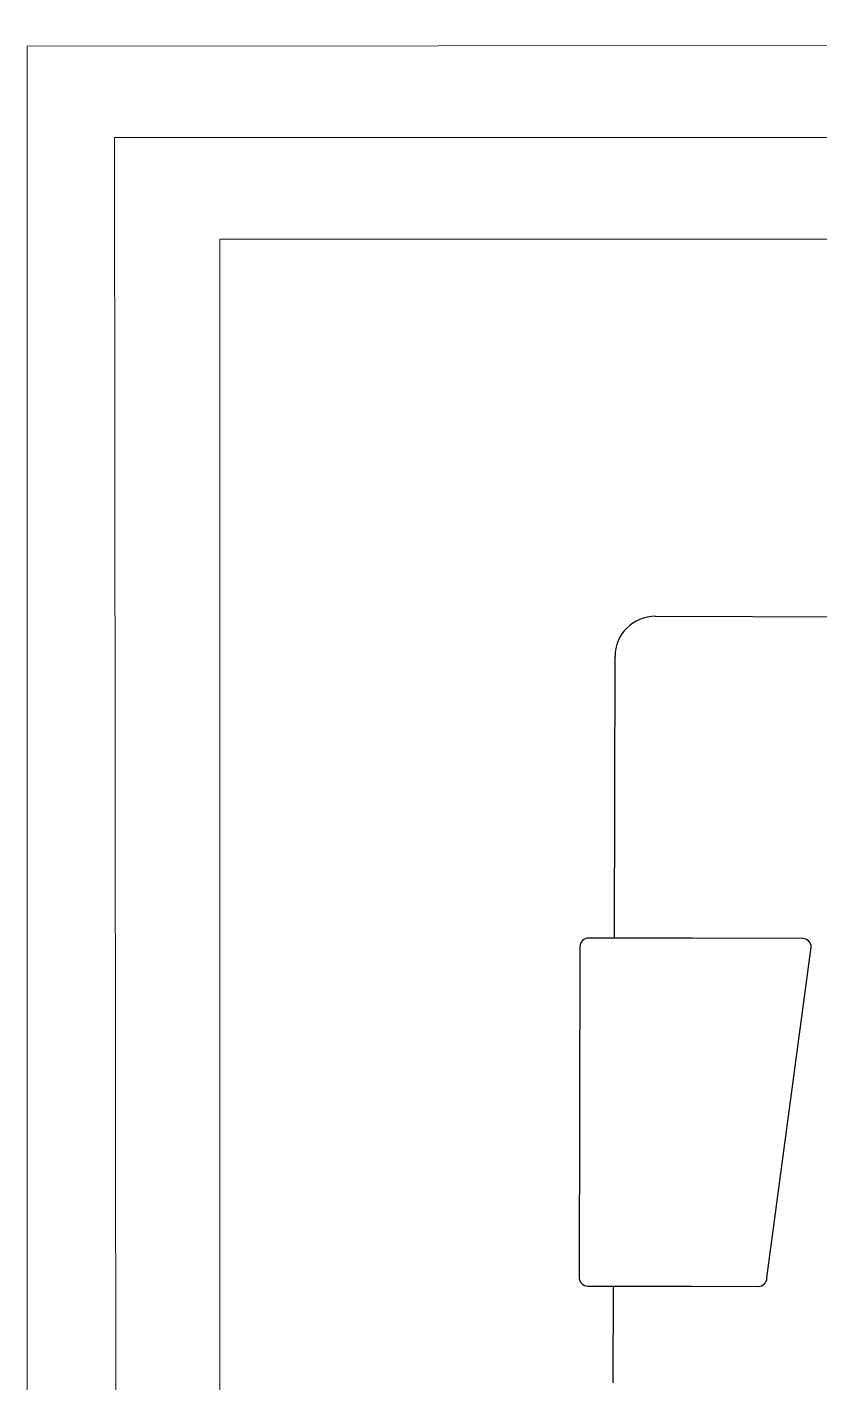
# Paper-space layout 'office1 floor1' of a CAD drawing. Header units: inches. Extents: x 0.3 to 10.8, y 1.4 to 4.2.
# Drawn here: x 0.2796 to 0.4427, y 3.9075 to 4.1865 of the extents above; entities that cross this region are included whole.
import ezdxf

# ---------------------------------------------------------------- set-up
doc = ezdxf.new("R2010")
doc.units = ezdxf.units.IN
doc.header["$MEASUREMENT"] = 0
doc.layers.get('0').update_dxf_attribs({"lineweight": 0})
doc.layers.add('WALL 1 100', color=250, linetype='Continuous', lineweight=9)
doc.layers.add('провода', color=1, linetype='Continuous', lineweight=5)

psp = doc.layouts.new('office1 floor1')

# ---------------------------------------------------------------- linework, layer by layer
at = {"color": 7, "linetype": 'ByBlock', "lineweight": -2}
for p, q in [((0.4088732915242001, 4.065248641210724), (0.5288596641705497, 4.064958067025136)), ((0.4004106839140888, 3.999043615309894), (0.4005509573472092, 4.056966518488041)), ((0.3933293554714015, 3.997270793399602), (0.3931646332699875, 3.929252296155777)), ((0.4164796221648096, 3.999004700735325), (0.395123650719974, 3.999056419058614)), ((0.4391385946650889, 3.99894982689978), (0.4164796221648096, 3.999004700735325)), ((0.4318096958537679, 3.929158708381272), (0.4409242203241008, 3.997155531651229)), ((0.3949502589290139, 3.927458000907212), (0.4163062303738573, 3.92740628258393)), ((0.4001890542584737, 3.90752640639096), (0.4002372921231365, 3.927445197158492)), ((0.4163062303738573, 3.92740628258393), (0.4300154006052105, 3.927373082722253))]:
    psp.add_line(p, q, dxfattribs=at)
for centre, radius, start, end in [((0.408853185797047, 4.05694641276088), 0.008302252795088467, 89.86124556017931, 179.8612455601792), ((0.3951193159251823, 3.997266458604825), 0.001789965702621787, 89.86124556017931, 179.8612455601792), ((0.4391342598703201, 3.997159866445999), 0.001789965702620277, 359.8612455601793, 89.86124556017931), ((0.3949545937237908, 3.929247961360999), 0.001789965702623297, 179.8612455601792, 269.8612455601793), ((0.4300217127645989, 3.929161056210893), 0.001787984630653773, 269.7977270957758, 359.9247640246093)]:
    psp.add_arc(centre, radius, start, end, dxfattribs=at)
at = {"layer": 'WALL 1 100', "color": 0}
for p, q in [((0.2795786636491041, 4.182541226170665), (5.524041727089338, 4.186465958610258)), ((0.2795786636491041, 4.182541226170665), (0.2795786636491041, 1.987228297358581)), ((0.3192529936878856, 4.142866896131894), (0.3192529936878856, 2.026902627397353))]:
    psp.add_line(p, q, dxfattribs=at)
psp.add_lwpolyline([(5.524041727089338, 4.142866896131894), (0.3192529936878856, 4.142866896131894)], dxfattribs=at)
at = {"layer": 'провода', "color": 1}
for p in [(3.743714007798091, 4.164550693180692), (0.2988228521642838, 3.058242480549113)]:
    psp.add_line(p, (0.29756434876384, 4.163741699993668), dxfattribs=at)

doc.saveas('drawing.dxf')
